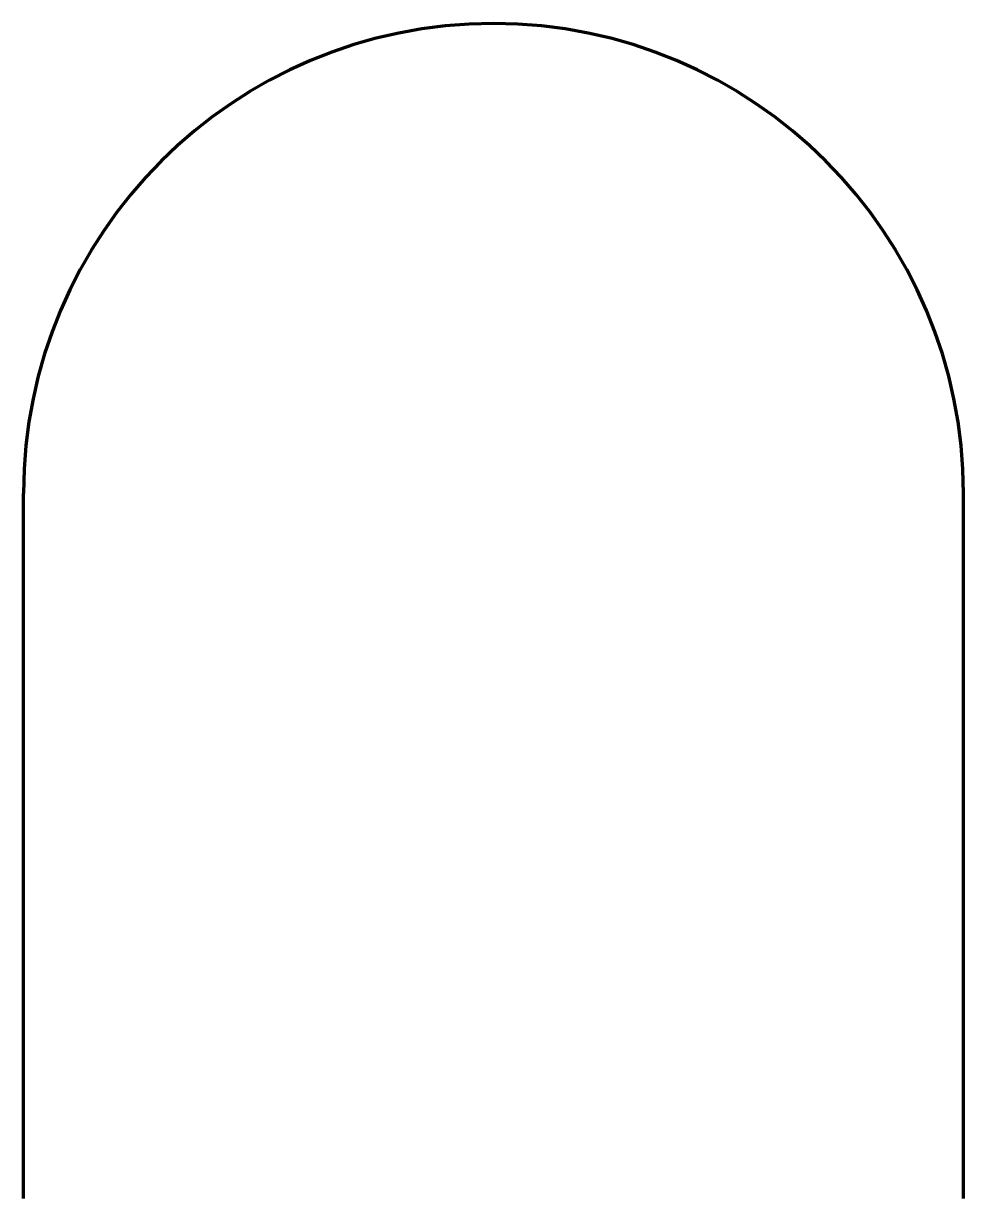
# Model space of a CAD drawing. Header units: millimetres. Extents: x 0 to 4, y 0 to 5.
import ezdxf

# ---------------------------------------------------------------- set-up
doc = ezdxf.new("R2010")
doc.units = ezdxf.units.MM
doc.layers.get('0').update_dxf_attribs({"linetype": 'CONTINUOUS', "lineweight": 0})

msp = doc.modelspace()

# ---------------------------------------------------------------- linework, layer by layer
at = {"color": 7, "linetype": 'CONTINUOUS', "lineweight": 70}
for p, q in [((0, 0), (0, 3)), ((4, 0), (4, 3))]:
    msp.add_line(p, q, dxfattribs=at)
msp.add_arc((2, 3), 2, 0, 180, dxfattribs=at)

doc.saveas('drawing.dxf')
